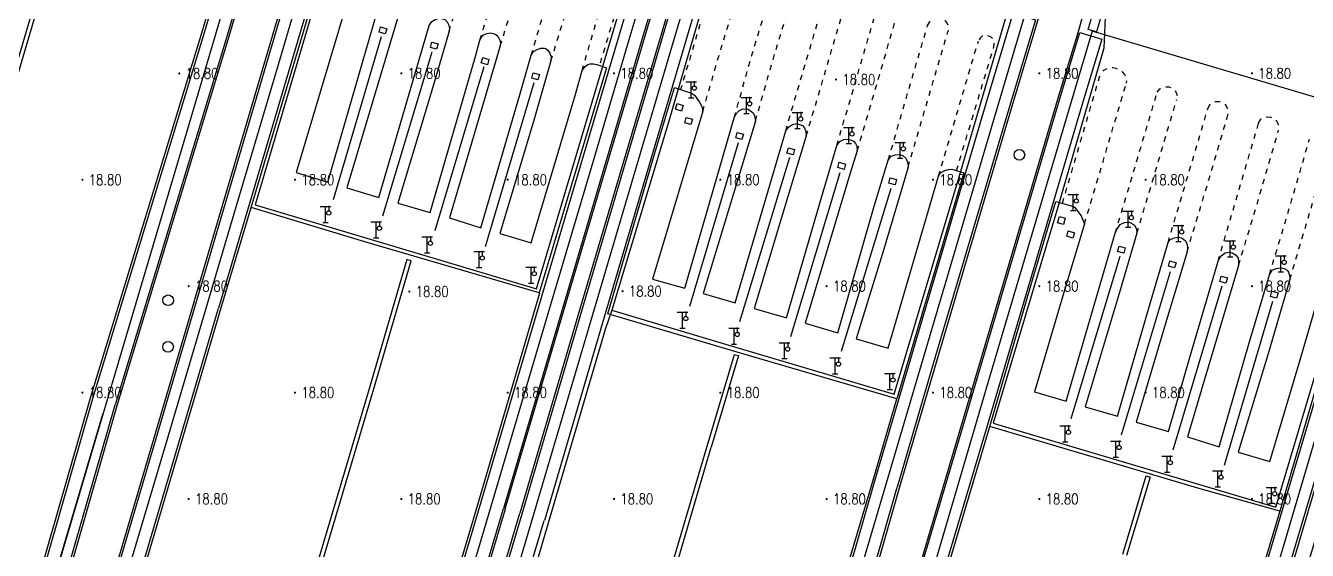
# Model space of a CAD drawing. Extents: x 404846 to 408477, y 3390929 to 3392894.
# Drawn here: x 406306 to 406426.6, y 3391979.6 to 3392028.9 of the extents above; entities that cross this region are included whole.
import ezdxf
from ezdxf.enums import TextEntityAlignment as Align

# ---------------------------------------------------------------- set-up
doc = ezdxf.new("R2010")
doc.units = 0
doc.header["$LTSCALE"] = 0.5
doc.header["$PDSIZE"] = 0.2
doc.linetypes.add('X6', pattern=[2, 1, -1])
doc.layers.get('0').update_dxf_attribs({"linetype": 'CONTINUOUS'})
for name, color, linetype in [('3221', 6, 'CONTINUOUS'), ('DLSS', 4, 'CONTINUOUS'), ('DMTZ', 3, 'CONTINUOUS'), ('FZTZ', 7, 'CONTINUOUS'), ('GCD', 1, 'CONTINUOUS'), ('GXYZ', 2, 'CONTINUOUS'), ('JMD', 6, 'CONTINUOUS'), ('SXSS', 5, 'CONTINUOUS'), ('ZBTZ', 3, 'CONTINUOUS')]:
    doc.layers.add(name, color=color, linetype=linetype)
doc.styles.add('HZ', font='rs.shx', dxfattribs={"width": 0.8, "bigfont": 'hztxt.shx'})
doc.linetypes.add('10422', pattern='A,0.75,[150,AAA.SHX,S=0.5,R=0,X=0,Y=0.5],1.5,[177,AAA.SHX,S=1,R=0,X=0,Y=0.4],0.75', length=3)
doc.linetypes.add('1161', pattern='A,0,[149,AAA.SHX,S=0.15,R=0,X=0,Y=0],-1.6', length=1.6)
doc.linetypes.add('444', pattern='A,4.5,[145,AAA.SHX,S=1,R=0,X=0,Y=1],4.5,-0.5,[146,AAA.SHX,S=1,R=0,X=0,Y=0],-0.5', length=10)

# ---------------------------------------------------------------- blocks, each defined once
blk = doc.blocks.new('gc063')
for p, q in [((-1, 3), (1, 3)), ((0, 0), (0, 3)), ((0.6, 3), (0.6, 2.2)), ((-0.5, 0), (0.5, 0))]:
    blk.add_line(p, q)
blk.add_circle((0.6, 1.8), 0.4)
blk.add_point((0.6, 3))
blk.add_point((0.6, 3))
blk = doc.blocks.new('GC200')
at = {"linetype": 'Continuous', "const_width": 0.2, "flags": 128}
blk.add_lwpolyline([(-0.1, 0, 1), (0.1, 0, 1)], format="xyb", close=True, dxfattribs=at)
blk = doc.blocks.new('gc188')
blk.add_circle((0, 0), 1)

msp = doc.modelspace()

# ---------------------------------------------------------------- linework, layer by layer
at = {"layer": '3221', "color": 6}
for points in [[(406222.058, 3391793.734, 18.825), (406240.981, 3391857.474, 18.967), (406248.828, 3391883.928, 18.765), (406252.893, 3391897.652, 18.789), (406260.068, 3391921.948, 19.008), (406269.552, 3391953.881, 18.843), (406283.226, 3391999.984, 18.679), (406291.42, 3392027.632, 18.98), (406300.826, 3392059.43, 18.755), (406330.553, 3392050.637, 18.755), (406321.145, 3392018.83, 18.98), (406312.946, 3391991.169, 18.679), (406299.271, 3391945.06, 18.843), (406289.792, 3391913.146, 19.008), (406282.617, 3391888.848, 18.789), (406278.55, 3391875.118, 18.765), (406270.699, 3391848.652, 18.967), (406251.776, 3391784.914, 18.825), (406246.28, 3391766.397, 18.855), (406243.272, 3391756.231, 18.84), (406241.392, 3391749.888, 18.828), (406236.715, 3391733.919, 18.759), (406231.935, 3391717.868, 18.788), (406225.742, 3391696.817, 18.729)], [(406334.222, 3391931.143, 18.679), (406340.457, 3391952.196, 18.579), (406344.53, 3391966.029, 18.463), (406348.882, 3391980.64, 18.525), (406355.153, 3392001.822, 18.498), (406359.486, 3392016.39, 18.585), (406362.772, 3392027.563, 18.641), (406366.544, 3392040.126, 18.762), (406336.854, 3392049.041, 18.762), (406333.056, 3392036.395, 18.641), (406329.758, 3392025.182, 18.585), (406325.434, 3392010.641, 18.498), (406319.165, 3391989.465, 18.525), (406314.806, 3391974.832, 18.463), (406310.726, 3391960.975, 18.579), (406304.499, 3391939.947, 18.679)], [(406365.489, 3391913.345, 18.584), (406383.759, 3391974.973, 19.026), (406396.401, 3392017.698, 18.747), (406400.09, 3392030.164, 18.747), (406370.364, 3392038.96, 18.747), (406366.675, 3392026.494, 18.747), (406354.036, 3391983.777, 19.026), (406335.764, 3391922.146, 18.584)], [(406408.206, 3391925.61, 18.706), (406415.012, 3391948.502, 18.91), (406421.312, 3391969.747, 18.91), (406426.414, 3391987.021, 18.91), (406432.267, 3392006.784, 18.766), (406436.05, 3392019.533, 18.696), (406406.331, 3392028.353, 18.696), (406402.545, 3392015.595, 18.766), (406396.687, 3391995.813, 18.91), (406391.586, 3391978.544, 18.91), (406385.294, 3391957.326, 18.91), (406378.486, 3391934.427, 18.706)], [(406282.617, 3391888.848, 18.789), (406297.461, 3391938.988, 18.995), (406313.279, 3391992.346, 18.85)]]:
    msp.add_polyline3d(points, dxfattribs=at)
at = {"layer": 'DLSS', "linetype": 'X6', "flags": 128}
for points, elevation in [([(406345.846, 3392028.329), (406347.916, 3392035.11), (406349.656, 3392040.923)], 18.825), ([(406348.749, 3392027.496), (406350.776, 3392034.246), (406352.518, 3392040.066)], 18.825), ([(406350.658, 3392026.948), (406352.511, 3392032.975), (406354.46, 3392039.56)], 18.824), ([(406353.569, 3392026.077), (406355.359, 3392032.116), (406357.312, 3392038.715)], 18.824), ([(406355.426, 3392025.544), (406356.572, 3392029.27), (406359.242, 3392038.225)], 18.856), ([(406358.36, 3392024.649), (406359.45, 3392028.398), (406362.124, 3392037.366)], 18.856), ([(406362.124, 3392037.366), (406362.336, 3392037.704), (406362.549, 3392037.866), (406362.898, 3392037.919), (406363.284, 3392037.799), (406363.444, 3392037.61), (406363.603, 3392037.178), (406363.523, 3392036.845), (406359.988, 3392025.126)], 18.811), ([(406373.62, 3392033.928), (406373.634, 3392034.579), (406373.491, 3392034.927), (406373.295, 3392035.213), (406372.84, 3392035.502), (406372.683, 3392035.552), (406372.439, 3392035.602), (406372.085, 3392035.574), (406371.717, 3392035.447), (406371.493, 3392035.283), (406371.307, 3392035.047), (406371.161, 3392034.773), (406367.619, 3392022.854)], 18.81), ([(406369.702, 3392020.813), (406371.402, 3392026.627), (406373.62, 3392033.928)], 18.774), ([(406372.673, 3392020.212), (406374.231, 3392025.784), (406376.444, 3392033.07)], 18.774), ([(406374.662, 3392019.892), (406375.871, 3392024.127), (406378.352, 3392032.502)], 18.759), ([(406377.504, 3392018.963), (406378.763, 3392023.272), (406381.242, 3392031.623)], 18.765), ([(406379.43, 3392018.49), (406380.719, 3392022.769), (406383.15, 3392031.056)], 18.738), ([(406382.309, 3392017.602), (406383.589, 3392021.914), (406386.017, 3392030.236)], 18.744), ([(406384.237, 3392017.091), (406387.925, 3392029.669)], 18.742), ([(406387.148, 3392016.233), (406390.846, 3392028.859)], 18.751), ([(406390.846, 3392028.859), (406391.048, 3392029.232), (406391.26, 3392029.407), (406391.599, 3392029.569), (406391.898, 3392029.579), (406392.194, 3392029.493), (406392.521, 3392029.308), (406392.634, 3392029.163), (406392.766, 3392028.922), (406392.807, 3392028.724), (406392.755, 3392028.291)], 18.797), ([(406389.01, 3392015.57), (406390.869, 3392021.87), (406392.755, 3392028.291)], 18.754), ([(406393.574, 3392015.234), (406397.087, 3392026.88), (406397.123, 3392027.373), (406397.034, 3392027.585), (406396.843, 3392027.792), (406396.614, 3392027.882), (406396.473, 3392027.927), (406396.318, 3392027.93), (406396.116, 3392027.902), (406395.992, 3392027.858), (406395.799, 3392027.681), (406395.63, 3392027.413)], 18.843), ([(406391.881, 3392014.722), (406393.74, 3392021.022), (406395.63, 3392027.413)], 18.788), ([(406403.54, 3392012.164), (406407.091, 3392024.277), (406407.427, 3392024.69), (406407.838, 3392024.898), (406408.28, 3392024.94), (406408.547, 3392024.872), (406408.844, 3392024.745), (406409.149, 3392024.509), (406409.369, 3392024.266), (406409.5, 3392023.978), (406409.565, 3392023.711), (406409.541, 3392023.462)], 18.801), ([(406405.604, 3392010.241), (406407.359, 3392016.091), (406409.541, 3392023.462)], 18.789), ([(406412.445, 3392022.603), (406412.688, 3392022.914), (406412.979, 3392023.078), (406413.2, 3392023.12), (406413.571, 3392023.107), (406413.804, 3392023.033), (406414.013, 3392022.887), (406414.168, 3392022.695), (406414.263, 3392022.489), (406414.329, 3392022.292), (406414.281, 3392021.921)], 18.769), ([(406408.504, 3392009.37), (406410.262, 3392015.227), (406412.445, 3392022.603)], 18.789), ([(406410.548, 3392009.36), (406412.164, 3392014.763), (406414.281, 3392021.921)], 18.788), ([(406417.204, 3392021.057), (406417.454, 3392021.531), (406417.745, 3392021.695), (406417.966, 3392021.737), (406418.337, 3392021.724), (406418.57, 3392021.651), (406418.78, 3392021.505), (406418.934, 3392021.312), (406419.029, 3392021.106), (406419.095, 3392020.91), (406419.108, 3392020.528)], 18.759), ([(406413.469, 3392008.486), (406415.086, 3392013.894), (406417.204, 3392021.057)], 18.788), ([(406415.252, 3392007.595), (406417.366, 3392014.573), (406419.108, 3392020.528)], 18.688), ([(406421.981, 3392019.688), (406422.21, 3392020.08), (406422.502, 3392020.244), (406422.723, 3392020.286), (406423.094, 3392020.273), (406423.326, 3392020.2), (406423.536, 3392020.054), (406423.691, 3392019.861), (406423.786, 3392019.655), (406423.851, 3392019.459), (406423.863, 3392019.029)], 18.747), ([(406418.177, 3392006.728), (406420.235, 3392013.718), (406421.981, 3392019.688)], 18.688), ([(406420.103, 3392006.329), (406421.732, 3392011.716), (406423.863, 3392019.029)], 18.666), ([(406423, 3392005.453), (406424.633, 3392010.855), (406426.768, 3392018.182)], 18.666), ([(406424.923, 3392005.003), (406427.189, 3392012.601), (406428.682, 3392017.648)], 18.684)]:
    msp.add_lwpolyline(points, dxfattribs=dict(at, elevation=elevation))
at = {"layer": 'DMTZ', "linetype": '10422', "flags": 128}
for points, elevation in [([(406327.218, 3392011.761), (406333.526, 3392032.952), (406334.285, 3392032.773), (406335.15, 3392032.459), (406335.324, 3392032.328), (406335.596, 3392031.998), (406336.117, 3392031.117), (406336.174, 3392030.931), (406336.165, 3392030.781), (406331.471, 3392015.067), (406334.446, 3392014.14), (406339.021, 3392029.926), (406339.297, 3392030.522), (406339.517, 3392030.81), (406339.784, 3392031.01), (406340.172, 3392031.035), (406340.456, 3392030.946), (406340.718, 3392030.816), (406340.922, 3392030.625), (406341.084, 3392030.301), (406341.106, 3392029.916), (406341.009, 3392029.517), (406336.222, 3392013.606), (406339.24, 3392012.713), (406343.984, 3392028.863), (406344.239, 3392029.24), (406344.593, 3392029.466), (406344.979, 3392029.563), (406345.216, 3392029.515), (406345.441, 3392029.427), (406345.665, 3392029.227), (406345.798, 3392028.96), (406345.874, 3392028.589), (406345.846, 3392028.329), (406344.462, 3392023.623), (406341.021, 3392012.18), (406344.065, 3392011.291), (406348.309, 3392025.859), (406348.749, 3392027.496), (406348.905, 3392027.792), (406349.061, 3392027.978), (406349.298, 3392028.095), (406349.697, 3392028.18), (406350.019, 3392028.134), (406350.257, 3392028.023), (406350.425, 3392027.861), (406350.627, 3392027.489), (406350.67, 3392027.275), (406350.658, 3392026.948), (406345.891, 3392010.785), (406348.842, 3392009.85), (406352.504, 3392022.368), (406353.569, 3392026.077), (406353.798, 3392026.425), (406354.134, 3392026.631), (406354.464, 3392026.743), (406354.781, 3392026.74), (406354.965, 3392026.69), (406355.124, 3392026.561), (406355.317, 3392026.286), (406355.435, 3392025.922), (406355.426, 3392025.544), (406353.776, 3392019.841), (406350.619, 3392009.339), (406353.582, 3392008.452), (406357.701, 3392022.299), (406358.36, 3392024.649), (406358.679, 3392025.064), (406358.885, 3392025.216), (406359.112, 3392025.287), (406359.443, 3392025.264), (406359.745, 3392025.206), (406360.648, 3392024.911), (406354.327, 3392003.763), (406337.925, 3392008.548), (406327.218, 3392011.761)], 19.091), ([(406369.702, 3392020.813), (406364.966, 3392005.038), (406368.01, 3392004.201), (406372.673, 3392020.212), (406372.823, 3392020.531), (406373.085, 3392020.865), (406373.481, 3392021.034), (406373.931, 3392021.008), (406374.21, 3392020.869), (406374.46, 3392020.666), (406374.581, 3392020.388), (406374.662, 3392019.892), (406369.757, 3392003.682), (406372.765, 3392002.812), (406377.504, 3392018.963), (406377.784, 3392019.332), (406378.136, 3392019.568), (406378.566, 3392019.655), (406378.819, 3392019.576), (406379.082, 3392019.465), (406379.272, 3392019.242), (406379.403, 3392018.923), (406379.43, 3392018.49), (406377.131, 3392010.931), (406374.539, 3392002.274), (406377.584, 3392001.394), (406380.725, 3392012.193), (406382.309, 3392017.602), (406382.6, 3392017.969), (406382.964, 3392018.153), (406383.348, 3392018.196), (406383.668, 3392018.096), (406383.88, 3392017.994), (406384.075, 3392017.779), (406384.197, 3392017.533), (406384.237, 3392017.091), (406383.547, 3392014.905), (406379.332, 3392000.91), (406382.417, 3391999.983), (406385.832, 3392011.894), (406387.148, 3392016.233), (406387.419, 3392016.598), (406387.803, 3392016.716), (406388.166, 3392016.738), (406388.509, 3392016.655), (406388.797, 3392016.393), (406388.897, 3392016.202), (406388.999, 3392015.962), (406389.01, 3392015.57), (406386.726, 3392007.848), (406384.149, 3391999.431), (406387.145, 3391998.548), (406391.881, 3392014.722), (406392.08, 3392015.023), (406392.466, 3392015.24), (406392.822, 3392015.341), (406393.127, 3392015.359), (406394.268, 3392015.04), (406387.951, 3391993.805), (406373.259, 3391998.091), (406360.763, 3392001.775), (406365.177, 3392016.788), (406367.056, 3392023.039), (406368.651, 3392022.515), (406368.932, 3392022.315), (406369.384, 3392021.677), (406369.629, 3392021.253), (406369.702, 3392020.813)], 18.928), ([(406405.604, 3392010.241), (406403.581, 3392003.461), (406400.919, 3391994.444), (406403.9, 3391993.564), (406408.504, 3392009.37), (406408.713, 3392009.796), (406408.974, 3392010.174), (406409.384, 3392010.366), (406409.81, 3392010.379), (406410.016, 3392010.304), (406410.304, 3392010.112), (406410.495, 3392009.758), (406410.548, 3392009.36), (406408.967, 3392004.001), (406405.689, 3391993.026), (406408.713, 3391992.161), (406411.639, 3392002.202), (406413.469, 3392008.486), (406413.679, 3392008.757), (406414.076, 3392008.907), (406414.509, 3392008.968), (406414.809, 3392008.874), (406415.11, 3392008.637), (406415.24, 3392008.361), (406415.299, 3392008.042), (406415.252, 3392007.595), (406413.217, 3392000.878), (406410.457, 3391991.599), (406413.521, 3391990.71), (406415.483, 3391997.571), (406418.177, 3392006.728), (406418.348, 3392007.052), (406418.552, 3392007.306), (406418.851, 3392007.515), (406419.215, 3392007.587), (406419.507, 3392007.502), (406419.819, 3392007.311), (406420.027, 3392007.082), (406420.107, 3392006.77), (406420.103, 3392006.329), (406416.723, 3391994.97), (406415.287, 3391990.216), (406418.283, 3391989.292), (406421.047, 3391998.818), (406423, 3392005.453), (406423.257, 3392005.881), (406423.628, 3392006.03), (406424.026, 3392006.112), (406424.233, 3392006.078), (406424.459, 3392006.007), (406424.686, 3392005.873), (406424.801, 3392005.681), (406424.939, 3392005.296), (406424.923, 3392005.003), (406422.861, 3391997.929), (406420.073, 3391988.792), (406423.051, 3391987.908), (406425.896, 3391997.445), (406427.835, 3392004.135), (406427.997, 3392004.354), (406428.137, 3392004.456), (406428.484, 3392004.613), (406428.852, 3392004.635), (406429.148, 3392004.595), (406430.172, 3392004.336), (406423.971, 3391983.229), (406416.255, 3391985.38), (406396.701, 3391991.199), (406400.656, 3392004.752), (406402.921, 3392012.34), (406404.579, 3392011.869), (406404.674, 3392011.788), (406405.294, 3392010.972), (406405.499, 3392010.529), (406405.604, 3392010.241)], 18.887)]:
    msp.add_lwpolyline(points, close=True, dxfattribs=dict(at, elevation=elevation))
at = {"layer": 'FZTZ', "linetype": 'Continuous', "flags": 128}
for points, elevation in [([(406367.308, 3392021.538), (406367.864, 3392021.362), (406367.697, 3392020.833), (406367.141, 3392021.008), (406367.308, 3392021.538)], 20.632), ([(406403.265, 3392010.923), (406403.801, 3392010.762), (406403.62, 3392010.164), (406403.085, 3392010.325), (406403.265, 3392010.923)], 20.504)]:
    msp.add_lwpolyline(points, close=True, dxfattribs=dict(at, elevation=elevation))
at = {"layer": 'JMD', "linetype": '444', "flags": 128}
for points, elevation in [([(406328.686, 3392053.635), (406338.132, 3392050.885), (406338.009, 3392047.217), (406327.593, 3392012.025), (406354.058, 3392004.137), (406361.655, 3392029.562), (406364.531, 3392039.468), (406366.535, 3392042.441)], 20.592), ([(406366.535, 3392042.441), (406371.669, 3392040.921), (406371.573, 3392037.209), (406366.412, 3392019.583), (406361.15, 3392002.116), (406370.682, 3391999.262), (406387.699, 3391994.242), (406393.812, 3392014.638), (406398.176, 3392029.486), (406400.02, 3392032.531), (406407.578, 3392030.362), (406407.435, 3392026.751), (406403.104, 3392011.814), (406397.025, 3391991.491), (406423.613, 3391983.609), (406434.164, 3392019.052), (406436.038, 3392021.908), (406441.214, 3392020.396), (406441.075, 3392016.699), (406430.663, 3391981.543), (406431.94, 3391981.102)], 20.425), ([(406339.458, 3392027.799), (406334.938, 3392012.501)], 20.628), ([(406339.616, 3392010.977), (406344.245, 3392026.404)], 20.326), ([(406349.117, 3392024.99), (406344.519, 3392009.572)], 20.217), ([(406349.284, 3392008.116), (406353.839, 3392023.512)], 20.156), ([(406373.027, 3392017.845), (406368.452, 3392002.457)], 20.225), ([(406373.19, 3392001.06), (406377.888, 3392016.499)], 20.225), ([(406382.614, 3392015.04), (406377.974, 3391999.607)], 20.315), ([(406382.765, 3391998.272), (406387.412, 3392013.593)], 20.404), ([(406408.932, 3392007.174), (406404.339, 3391991.906)], 20.057), ([(406409.081, 3391990.411), (406413.707, 3392005.768)], 20.083), ([(406418.529, 3392004.37), (406413.905, 3391988.979)], 19.965), ([(406418.768, 3391987.564), (406423.339, 3392002.977)], 19.816), ([(406361.15, 3392002.116), (406360.531, 3392000.301), (406349.817, 3391963.911), (406339.215, 3391928.078), (406326.307, 3391884.315), (406312.99, 3391839.684)], 20.629)]:
    msp.add_lwpolyline(points, dxfattribs=dict(at, elevation=elevation))
at = {"layer": 'JMD', "linetype": 'Continuous', "flags": 128}
for points, elevation in [([(406339.402, 3392028.739), (406339.989, 3392028.574), (406339.849, 3392028.076), (406339.262, 3392028.241), (406339.402, 3392028.739)], 20.917), ([(406344.224, 3392027.301), (406344.812, 3392027.136), (406344.672, 3392026.638), (406344.084, 3392026.803), (406344.224, 3392027.301)], 20.917), ([(406349.009, 3392025.852), (406349.597, 3392025.687), (406349.457, 3392025.189), (406348.869, 3392025.354), (406349.009, 3392025.852)], 20.979), ([(406353.758, 3392024.437), (406354.345, 3392024.272), (406354.205, 3392023.774), (406353.618, 3392023.939), (406353.758, 3392024.437)], 21.072), ([(406368.145, 3392020.229), (406368.732, 3392020.064), (406368.592, 3392019.566), (406368.005, 3392019.731), (406368.145, 3392020.229)], 20.956), ([(406372.946, 3392018.817), (406373.533, 3392018.652), (406373.393, 3392018.154), (406372.806, 3392018.319), (406372.946, 3392018.817)], 20.812), ([(406377.757, 3392017.389), (406378.344, 3392017.224), (406378.204, 3392016.726), (406377.617, 3392016.891), (406377.757, 3392017.389)], 20.776), ([(406382.548, 3392016.019), (406383.135, 3392015.854), (406382.995, 3392015.356), (406382.408, 3392015.521), (406382.548, 3392016.019)], 20.74), ([(406387.348, 3392014.556), (406387.935, 3392014.391), (406387.795, 3392013.893), (406387.208, 3392014.058), (406387.348, 3392014.556)], 20.92), ([(406404.077, 3392009.565), (406404.664, 3392009.4), (406404.524, 3392008.902), (406403.937, 3392009.067), (406404.077, 3392009.565)], 20.777), ([(406408.861, 3392008.144), (406409.448, 3392007.979), (406409.308, 3392007.481), (406408.721, 3392007.646), (406408.861, 3392008.144)], 20.848), ([(406413.644, 3392006.75), (406414.231, 3392006.585), (406414.091, 3392006.087), (406413.504, 3392006.252), (406413.644, 3392006.75)], 20.777), ([(406418.467, 3392005.324), (406419.054, 3392005.159), (406418.914, 3392004.661), (406418.327, 3392004.826), (406418.467, 3392005.324)], 20.777), ([(406423.233, 3392003.912), (406423.82, 3392003.746), (406423.68, 3392003.249), (406423.093, 3392003.414), (406423.233, 3392003.912)], 20.745)]:
    msp.add_lwpolyline(points, close=True, dxfattribs=dict(at, elevation=elevation))
at = {"layer": 'SXSS', "linetype": 'Continuous', "flags": 128}
for points, elevation in [([(406301.224, 3392012.092), (406304.989, 3392024.613), (406309.643, 3392040.388), (406309.996, 3392040.284), (406305.342, 3392024.509), (406301.64, 3392011.969)], 18.919), ([(406295.649, 3391849.538), (406300.396, 3391865.583), (406306.796, 3391887.138), (406312.282, 3391905.654), (406338.73, 3391994.626), (406342.266, 3392006.761), (406341.867, 3392006.877), (406338.331, 3391994.744), (406311.883, 3391905.772), (406306.398, 3391887.256), (406299.997, 3391865.701), (406295.25, 3391849.656)], 18.697), ([(406370.126, 3391989.342), (406372.692, 3391997.972), (406373.061, 3391997.862), (406370.505, 3391989.235)], 18.709), ([(406325.767, 3391839.515), (406330.38, 3391855.112), (406337.624, 3391879.526), (406350.603, 3391923.416), (406356.552, 3391943.484), (406364.714, 3391971.097), (406370.126, 3391989.342)], 18.695), ([(406326.173, 3391839.395), (406330.785, 3391854.992), (406338.03, 3391879.406), (406351.009, 3391923.295), (406356.957, 3391943.364), (406365.12, 3391970.976), (406370.505, 3391989.235)], 18.695), ([(406409.207, 3391979.179), (406411.42, 3391986.548), (406411.773, 3391986.442), (406409.565, 3391979.074)], 18.712)]:
    msp.add_lwpolyline(points, dxfattribs=dict(at, elevation=elevation))
at = {"layer": 'ZBTZ', "linetype": '1161', "flags": 128}
for points, elevation in [([(406314.638, 3391993.162), (406325.075, 3392027.551), (406331.678, 3392049.965), (406332.322, 3392052.105), (406336.04, 3392050.961), (406335.428, 3392048.875), (406328.418, 3392025.213), (406321.864, 3392003.003)], 18.804), ([(406312.126, 3391993.883), (406322.636, 3392028.279), (406329.203, 3392050.707)], 18.809), ([(406312.346, 3391993.82), (406322.852, 3392028.214), (406329.419, 3392050.644), (406331.483, 3392050.022), (406324.88, 3392027.609), (406314.428, 3391993.222)], 18.809), ([(406322.074, 3392002.941), (406328.628, 3392025.151), (406335.639, 3392048.813)], 18.804), ([(406335.639, 3392048.813), (406337.753, 3392048.186), (406330.743, 3392024.526), (406324.165, 3392002.325)], 18.78), ([(406351.134, 3391983.445), (406357.281, 3392004.232), (406363.726, 3392025.99), (406367.65, 3392039.265), (406368.29, 3392041.339), (406369.606, 3392040.967), (406368.979, 3392038.894), (406365.787, 3392028.021), (406358.123, 3392002.132), (406352.503, 3391983.037)], 18.833), ([(406306.445, 3391841.109), (406310.223, 3391853.751), (406317.283, 3391877.576), (406326.464, 3391908.577), (406329.173, 3391917.715), (406337.469, 3391945.698), (406342.299, 3391962.037), (406348.863, 3391984.12), (406355.01, 3392004.904), (406361.455, 3392026.662), (406365.378, 3392039.937), (406367.468, 3392039.319), (406363.544, 3392026.044), (406357.099, 3392004.285), (406350.953, 3391983.498)], 18.787), ([(406352.711, 3391982.976), (406358.33, 3392002.07), (406365.995, 3392027.959), (406369.187, 3392038.833), (406371.29, 3392038.216), (406368.097, 3392027.34), (406360.432, 3392001.45), (406354.813, 3391982.357)], 18.873), ([(406388.201, 3391985.422), (406391.991, 3391998.29), (406398.724, 3392020.967), (406401.219, 3392029.349), (406401.866, 3392031.496), (406405.584, 3392030.315), (406405.004, 3392028.269), (406403.074, 3392021.929), (406394.202, 3391991.925), (406389.425, 3391975.81)], 18.81), ([(406385.897, 3391986.096), (406389.673, 3391998.974), (406396.408, 3392021.655), (406398.903, 3392030.038), (406400.99, 3392029.417), (406398.495, 3392021.035), (406391.761, 3391998.358), (406387.986, 3391985.484)], 18.806), ([(406389.598, 3391975.759), (406394.375, 3391991.874), (406403.247, 3392021.877), (406405.177, 3392028.216), (406407.245, 3392027.587), (406405.317, 3392021.255), (406396.448, 3391991.26), (406391.67, 3391975.145)], 18.849), ([(406424.126, 3391969.939), (406428.411, 3391984.157), (406438.536, 3392018.344), (406439.131, 3392020.412), (406437.781, 3392020.857), (406437.111, 3392018.678), (406430.548, 3391996.39), (406422.72, 3391970.002), (406414.986, 3391943.857)], 18.921), ([(406414.782, 3391943.917), (406422.516, 3391970.062), (406430.344, 3391996.45), (406436.907, 3392018.738), (406434.845, 3392019.345), (406428.283, 3391997.06), (406420.455, 3391970.673), (406412.678, 3391944.542)], 18.926), ([(406324.385, 3392002.26), (406327.218, 3392011.761)], 18.87), ([(406306.231, 3391841.173), (406310.004, 3391853.816), (406317.064, 3391877.641), (406326.244, 3391908.642), (406328.954, 3391917.78), (406337.25, 3391945.763), (406342.08, 3391962.102), (406348.643, 3391984.185), (406354.396, 3392003.741), (406354.327, 3392003.763)], 18.789), ([(406276.753, 3391850.655), (406279.668, 3391860.494), (406285.564, 3391880.298), (406293.981, 3391908.748), (406299.548, 3391927.477), (406312.491, 3391971.095), (406321.893, 3392002.994)], 18.79), ([(406276.934, 3391850.602), (406279.849, 3391860.44), (406285.745, 3391880.244), (406294.162, 3391908.694), (406299.729, 3391927.423), (406312.672, 3391971.042), (406322.074, 3392002.941)], 18.79), ([(406279.023, 3391849.982), (406281.938, 3391859.819), (406287.834, 3391879.624), (406296.252, 3391908.075), (406301.819, 3391926.802), (406314.761, 3391970.424), (406324.165, 3392002.325)], 18.79), ([(406279.244, 3391849.917), (406282.159, 3391859.754), (406288.055, 3391879.559), (406296.472, 3391908.009), (406302.039, 3391926.737), (406314.982, 3391970.358), (406324.385, 3392002.26)], 18.79), ([(406270.107, 3391851.005), (406275.698, 3391869.994), (406280.171, 3391885.08), (406288.034, 3391911.709), (406294.637, 3391934.01), (406299.551, 3391950.562), (406303.91, 3391965.275), (406312.126, 3391993.883)], 18.852), ([(406270.288, 3391850.951), (406275.917, 3391869.929), (406280.39, 3391885.015), (406288.253, 3391911.644), (406294.856, 3391933.945), (406299.77, 3391950.497), (406304.129, 3391965.211), (406312.346, 3391993.82)], 18.852), ([(406385.718, 3391986.149), (406387.951, 3391993.805)], 18.842), ([(406272.348, 3391850.338), (406277.994, 3391869.313), (406282.467, 3391884.401), (406290.33, 3391911.03), (406296.933, 3391933.33), (406301.847, 3391949.881), (406306.209, 3391964.605), (406314.428, 3391993.222)], 18.852), ([(406272.539, 3391850.284), (406278.203, 3391869.252), (406282.676, 3391884.339), (406290.54, 3391910.968), (406297.142, 3391933.268), (406302.056, 3391949.819), (406306.418, 3391964.544), (406314.638, 3391993.162)], 18.852), ([(406391.904, 3391975.075), (406396.701, 3391991.199)], 18.963), ([(406340.603, 3391834.117), (406345.412, 3391850.26), (406351.33, 3391870.267), (406359.801, 3391898.977), (406363.884, 3391912.674), (406370.183, 3391933.929), (406373.566, 3391945.258), (406376.763, 3391956.061), (406383.915, 3391980.033), (406385.718, 3391986.149)], 18.681), ([(406340.832, 3391834.049), (406345.641, 3391850.192), (406351.559, 3391870.199), (406360.03, 3391898.909), (406364.113, 3391912.605), (406370.412, 3391933.86), (406373.795, 3391945.189), (406376.992, 3391955.993), (406384.144, 3391979.967), (406385.885, 3391986.082)], 18.681), ([(406342.925, 3391833.426), (406347.735, 3391849.571), (406353.653, 3391869.58), (406362.124, 3391898.288), (406366.206, 3391911.983), (406372.506, 3391933.238), (406375.888, 3391944.567), (406379.086, 3391955.371), (406386.241, 3391979.355), (406387.986, 3391985.484)], 18.681), ([(406343.14, 3391833.362), (406347.949, 3391849.507), (406353.868, 3391869.517), (406362.339, 3391898.224), (406366.421, 3391911.919), (406372.721, 3391933.174), (406376.103, 3391944.503), (406379.3, 3391955.307), (406386.456, 3391979.293), (406388.201, 3391985.422)], 18.681), ([(406308.559, 3391840.48), (406312.313, 3391853.132), (406319.373, 3391876.957), (406328.554, 3391907.957), (406331.263, 3391917.095), (406339.56, 3391945.079), (406344.389, 3391961.417), (406350.953, 3391983.498)], 18.77), ([(406308.748, 3391840.424), (406312.502, 3391853.076), (406319.562, 3391876.901), (406328.743, 3391907.901), (406331.452, 3391917.039), (406339.748, 3391945.023), (406344.578, 3391961.361), (406351.141, 3391983.442)], 18.77), ([(406310.11, 3391840.02), (406313.864, 3391852.672), (406320.924, 3391876.497), (406330.105, 3391907.498), (406332.814, 3391916.635), (406341.11, 3391944.62), (406345.94, 3391960.958), (406352.503, 3391983.038)], 18.77), ([(406310.318, 3391839.958), (406314.072, 3391852.61), (406321.132, 3391876.436), (406330.313, 3391907.436), (406333.022, 3391916.574), (406341.319, 3391944.559), (406346.148, 3391960.896), (406352.711, 3391982.976)], 18.77), ([(406423.971, 3391983.229), (406420.23, 3391970.739), (406412.449, 3391944.61)], 18.945), ([(406312.391, 3391839.343), (406316.145, 3391851.996), (406323.205, 3391875.821), (406332.386, 3391906.822), (406335.095, 3391915.959), (406343.392, 3391943.945), (406348.221, 3391960.281), (406354.784, 3391982.36)], 18.77)]:
    msp.add_lwpolyline(points, dxfattribs=dict(at, elevation=elevation))
at = {"layer": 'ZBTZ', "linetype": '1161', "elevation": 18.958, "flags": 128}
msp.add_lwpolyline([(406406.73, 3392028.265), (406405.946, 3392028.493), (406406.385, 3392030.002), (406407.168, 3392029.774), (406406.73, 3392028.265)], close=True, dxfattribs=at)

# ---------------------------------------------------------------- block references
at = {"layer": 'DLSS', "linetype": 'Continuous', "xscale": 0.5, "yscale": 0.5}
for p in [(406368.613, 3392022.087, 19.003), (406373.807, 3392020.616, 18.892), (406378.616, 3392019.195, 18.892), (406383.44, 3392017.789, 18.92), (406388.266, 3392016.393, 18.836), (406334.234, 3392010.362, 19.125), (406404.543, 3392011.48, 18.991), (406409.718, 3392009.924, 18.92), (406338.997, 3392008.922, 19.263), (406414.453, 3392008.575, 18.849), (406343.783, 3392007.512, 19.167), (406419.299, 3392007.148, 18.849), (406348.67, 3392006.123, 19.141), (406424.091, 3392005.714, 18.849), (406353.556, 3392004.652, 19.141), (406367.807, 3392000.437, 18.998), (406372.645, 3391998.939, 19.06), (406377.394, 3391997.566, 19.195), (406382.17, 3391996.151, 19.225), (406387.294, 3391994.662, 19.372), (406403.8, 3391989.751, 19.022), (406408.568, 3391988.315, 18.994), (406413.378, 3391986.892, 18.834), (406418.153, 3391985.526, 18.834), (406423.198, 3391983.971, 18.773)]:
    msp.add_blockref('gc063', p, dxfattribs=at)
at = {"layer": 'GCD', "linetype": 'Continuous'}
ref = msp.add_blockref('GC200', (406320.466, 3392024.363, 18.8), dxfattribs=dict(at, xscale=0.5, yscale=0.5, zscale=0.5))
ref.add_attrib('height', '18.80', dxfattribs={"linetype": 'Continuous', "height": 1, "style": 'HZ', "width": 0.8}).set_placement((406321.066, 3392024.363, 18.8), align=Align.MIDDLE_LEFT)
ref = msp.add_blockref('GC200', (406341.358, 3392024.379, 18.8), dxfattribs=dict(at, xscale=0.5, yscale=0.5, zscale=0.5))
ref.add_attrib('height', '18.80', dxfattribs={"linetype": 'Continuous', "height": 1, "style": 'HZ', "width": 0.8}).set_placement((406341.958, 3392024.379, 18.8), align=Align.MIDDLE_LEFT)
ref = msp.add_blockref('GC200', (406361.358, 3392024.379, 18.8), dxfattribs=dict(at, xscale=0.5, yscale=0.5, zscale=0.5))
ref.add_attrib('height', '18.80', dxfattribs={"linetype": 'Continuous', "height": 1, "style": 'HZ', "width": 0.8}).set_placement((406361.958, 3392024.379, 18.8), align=Align.MIDDLE_LEFT)
ref = msp.add_blockref('GC200', (406382.24, 3392023.797, 18.8), dxfattribs=dict(at, xscale=0.5, yscale=0.5, zscale=0.5))
ref.add_attrib('height', '18.80', dxfattribs={"linetype": 'Continuous', "height": 1, "style": 'HZ', "width": 0.8}).set_placement((406382.84, 3392023.797, 18.8), align=Align.MIDDLE_LEFT)
ref = msp.add_blockref('GC200', (406401.358, 3392024.379, 18.8), dxfattribs=dict(at, xscale=0.5, yscale=0.5, zscale=0.5))
ref.add_attrib('height', '18.80', dxfattribs={"linetype": 'Continuous', "height": 1, "style": 'HZ', "width": 0.8}).set_placement((406401.958, 3392024.379, 18.8), align=Align.MIDDLE_LEFT)
ref = msp.add_blockref('GC200', (406421.358, 3392024.379, 18.8), dxfattribs=dict(at, xscale=0.5, yscale=0.5, zscale=0.5))
ref.add_attrib('height', '18.80', dxfattribs={"linetype": 'Continuous', "height": 1, "style": 'HZ', "width": 0.8}).set_placement((406421.958, 3392024.379, 18.8), align=Align.MIDDLE_LEFT)
ref = msp.add_blockref('GC200', (406311.358, 3392014.379, 18.8), dxfattribs=dict(at, xscale=0.5, yscale=0.5, zscale=0.5))
ref.add_attrib('height', '18.80', dxfattribs={"linetype": 'Continuous', "height": 1, "style": 'HZ', "width": 0.8}).set_placement((406311.958, 3392014.379, 18.8), align=Align.MIDDLE_LEFT)
ref = msp.add_blockref('GC200', (406331.358, 3392014.379, 18.8), dxfattribs=dict(at, xscale=0.5, yscale=0.5, zscale=0.5))
ref.add_attrib('height', '18.80', dxfattribs={"linetype": 'Continuous', "height": 1, "style": 'HZ', "width": 0.8}).set_placement((406331.958, 3392014.379, 18.8), align=Align.MIDDLE_LEFT)
ref = msp.add_blockref('GC200', (406351.358, 3392014.379, 18.8), dxfattribs=dict(at, xscale=0.5, yscale=0.5, zscale=0.5))
ref.add_attrib('height', '18.80', dxfattribs={"linetype": 'Continuous', "height": 1, "style": 'HZ', "width": 0.8}).set_placement((406351.958, 3392014.379, 18.8), align=Align.MIDDLE_LEFT)
ref = msp.add_blockref('GC200', (406371.358, 3392014.379, 18.8), dxfattribs=dict(at, xscale=0.5, yscale=0.5, zscale=0.5))
ref.add_attrib('height', '18.80', dxfattribs={"linetype": 'Continuous', "height": 1, "style": 'HZ', "width": 0.8}).set_placement((406371.958, 3392014.379, 18.8), align=Align.MIDDLE_LEFT)
ref = msp.add_blockref('GC200', (406391.358, 3392014.379, 18.8), dxfattribs=dict(at, xscale=0.5, yscale=0.5, zscale=0.5))
ref.add_attrib('height', '18.80', dxfattribs={"linetype": 'Continuous', "height": 1, "style": 'HZ', "width": 0.8}).set_placement((406391.958, 3392014.379, 18.8), align=Align.MIDDLE_LEFT)
ref = msp.add_blockref('GC200', (406411.358, 3392014.379, 18.8), dxfattribs=dict(at, xscale=0.5, yscale=0.5, zscale=0.5))
ref.add_attrib('height', '18.80', dxfattribs={"linetype": 'Continuous', "height": 1, "style": 'HZ', "width": 0.8}).set_placement((406411.958, 3392014.379, 18.8), align=Align.MIDDLE_LEFT)
ref = msp.add_blockref('GC200', (406321.358, 3392004.379, 18.8), dxfattribs=dict(at, xscale=0.5, yscale=0.5, zscale=0.5))
ref.add_attrib('height', '18.80', dxfattribs={"linetype": 'Continuous', "height": 1, "style": 'HZ', "width": 0.8}).set_placement((406321.958, 3392004.379, 18.8), align=Align.MIDDLE_LEFT)
ref = msp.add_blockref('GC200', (406381.358, 3392004.379, 18.8), dxfattribs=dict(at, xscale=0.5, yscale=0.5, zscale=0.5))
ref.add_attrib('height', '18.80', dxfattribs={"linetype": 'Continuous', "height": 1, "style": 'HZ', "width": 0.8}).set_placement((406381.958, 3392004.379, 18.8), align=Align.MIDDLE_LEFT)
ref = msp.add_blockref('GC200', (406401.358, 3392004.379, 18.8), dxfattribs=dict(at, xscale=0.5, yscale=0.5, zscale=0.5))
ref.add_attrib('height', '18.80', dxfattribs={"linetype": 'Continuous', "height": 1, "style": 'HZ', "width": 0.8}).set_placement((406401.958, 3392004.379, 18.8), align=Align.MIDDLE_LEFT)
ref = msp.add_blockref('GC200', (406421.358, 3392004.379, 18.8), dxfattribs=dict(at, xscale=0.5, yscale=0.5, zscale=0.5))
ref.add_attrib('height', '18.80', dxfattribs={"linetype": 'Continuous', "height": 1, "style": 'HZ', "width": 0.8}).set_placement((406421.958, 3392004.379, 18.8), align=Align.MIDDLE_LEFT)
ref = msp.add_blockref('GC200', (406342.109, 3392003.875, 18.8), dxfattribs=dict(at, xscale=0.5, yscale=0.5, zscale=0.5))
ref.add_attrib('height', '18.80', dxfattribs={"linetype": 'Continuous', "height": 1, "style": 'HZ', "width": 0.8}).set_placement((406342.709, 3392003.875, 18.8), align=Align.MIDDLE_LEFT)
ref = msp.add_blockref('GC200', (406362.162, 3392003.909, 18.8), dxfattribs=dict(at, xscale=0.5, yscale=0.5, zscale=0.5))
ref.add_attrib('height', '18.80', dxfattribs={"linetype": 'Continuous', "height": 1, "style": 'HZ', "width": 0.8}).set_placement((406362.762, 3392003.909, 18.8), align=Align.MIDDLE_LEFT)
ref = msp.add_blockref('GC200', (406311.358, 3391994.379, 18.8), dxfattribs=dict(at, xscale=0.5, yscale=0.5, zscale=0.5))
ref.add_attrib('height', '18.80', dxfattribs={"linetype": 'Continuous', "height": 1, "style": 'HZ', "width": 0.8}).set_placement((406311.958, 3391994.379, 18.8), align=Align.MIDDLE_LEFT)
ref = msp.add_blockref('GC200', (406331.358, 3391994.379, 18.8), dxfattribs=dict(at, xscale=0.5, yscale=0.5, zscale=0.5))
ref.add_attrib('height', '18.80', dxfattribs={"linetype": 'Continuous', "height": 1, "style": 'HZ', "width": 0.8}).set_placement((406331.958, 3391994.379, 18.8), align=Align.MIDDLE_LEFT)
ref = msp.add_blockref('GC200', (406351.358, 3391994.379, 18.8), dxfattribs=dict(at, xscale=0.5, yscale=0.5, zscale=0.5))
ref.add_attrib('height', '18.80', dxfattribs={"linetype": 'Continuous', "height": 1, "style": 'HZ', "width": 0.8}).set_placement((406351.958, 3391994.379, 18.8), align=Align.MIDDLE_LEFT)
ref = msp.add_blockref('GC200', (406371.358, 3391994.379, 18.8), dxfattribs=dict(at, xscale=0.5, yscale=0.5, zscale=0.5))
ref.add_attrib('height', '18.80', dxfattribs={"linetype": 'Continuous', "height": 1, "style": 'HZ', "width": 0.8}).set_placement((406371.958, 3391994.379, 18.8), align=Align.MIDDLE_LEFT)
ref = msp.add_blockref('GC200', (406391.358, 3391994.379, 18.8), dxfattribs=dict(at, xscale=0.5, yscale=0.5, zscale=0.5))
ref.add_attrib('height', '18.80', dxfattribs={"linetype": 'Continuous', "height": 1, "style": 'HZ', "width": 0.8}).set_placement((406391.958, 3391994.379, 18.8), align=Align.MIDDLE_LEFT)
ref = msp.add_blockref('GC200', (406411.358, 3391994.379, 18.8), dxfattribs=dict(at, xscale=0.5, yscale=0.5, zscale=0.5))
ref.add_attrib('height', '18.80', dxfattribs={"linetype": 'Continuous', "height": 1, "style": 'HZ', "width": 0.8}).set_placement((406411.958, 3391994.379, 18.8), align=Align.MIDDLE_LEFT)
ref = msp.add_blockref('GC200', (406321.358, 3391984.379, 18.8), dxfattribs=dict(at, xscale=0.5, yscale=0.5, zscale=0.5))
ref.add_attrib('height', '18.80', dxfattribs={"linetype": 'Continuous', "height": 1, "style": 'HZ', "width": 0.8}).set_placement((406321.958, 3391984.379, 18.8), align=Align.MIDDLE_LEFT)
ref = msp.add_blockref('GC200', (406341.358, 3391984.379, 18.8), dxfattribs=dict(at, xscale=0.5, yscale=0.5, zscale=0.5))
ref.add_attrib('height', '18.80', dxfattribs={"linetype": 'Continuous', "height": 1, "style": 'HZ', "width": 0.8}).set_placement((406341.958, 3391984.379, 18.8), align=Align.MIDDLE_LEFT)
ref = msp.add_blockref('GC200', (406361.358, 3391984.379, 18.8), dxfattribs=dict(at, xscale=0.5, yscale=0.5, zscale=0.5))
ref.add_attrib('height', '18.80', dxfattribs={"linetype": 'Continuous', "height": 1, "style": 'HZ', "width": 0.8}).set_placement((406361.958, 3391984.379, 18.8), align=Align.MIDDLE_LEFT)
ref = msp.add_blockref('GC200', (406381.358, 3391984.379, 18.8), dxfattribs=dict(at, xscale=0.5, yscale=0.5, zscale=0.5))
ref.add_attrib('height', '18.80', dxfattribs={"linetype": 'Continuous', "height": 1, "style": 'HZ', "width": 0.8}).set_placement((406381.958, 3391984.379, 18.8), align=Align.MIDDLE_LEFT)
ref = msp.add_blockref('GC200', (406401.358, 3391984.379, 18.8), dxfattribs=dict(at, xscale=0.5, yscale=0.5, zscale=0.5))
ref.add_attrib('height', '18.80', dxfattribs={"linetype": 'Continuous', "height": 1, "style": 'HZ', "width": 0.8}).set_placement((406401.958, 3391984.379, 18.8), align=Align.MIDDLE_LEFT)
ref = msp.add_blockref('GC200', (406421.358, 3391984.379, 18.8), dxfattribs=dict(at, xscale=0.5, yscale=0.5, zscale=0.5))
ref.add_attrib('height', '18.80', dxfattribs={"linetype": 'Continuous', "height": 1, "style": 'HZ', "width": 0.8}).set_placement((406421.958, 3391984.379, 18.8), align=Align.MIDDLE_LEFT)
at = {"layer": 'GXYZ', "linetype": 'Continuous', "xscale": 0.5, "yscale": 0.5}
for p in [(406399.484, 3392016.722, 18.725), (406319.42, 3392003.05, 19.001), (406319.411, 3391998.682, 18.997)]:
    msp.add_blockref('gc188', p, dxfattribs=at)

doc.saveas('drawing.dxf')
